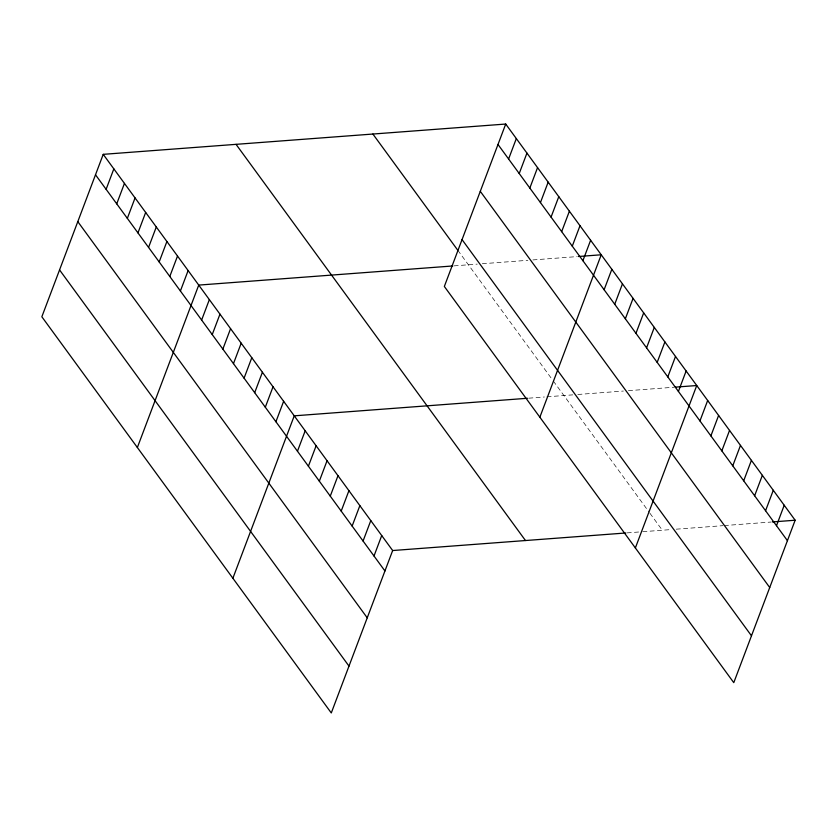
<?xml version="1.0" encoding="UTF-8"?>
<svg xmlns="http://www.w3.org/2000/svg" width="837" height="837" viewBox="0 0 837 837"><rect width="100%" height="100%" fill="white"/><g stroke="black" fill="none" stroke-linecap="round" stroke-linejoin="round"><path stroke-width="0.63" stroke-dasharray="4.18 3.14" d="M454.072 265.863L477.257 264.115M482.321 263.739L527.865 260.307M532.918 259.93L577.195 256.593M528.733 398.182L544.374 397M546.979 396.801L572.77 394.865M577.833 394.478L623.377 391.057M628.43 390.67L673.973 387.238M627.143 532.876L638.872 531.997M642.774 531.704L671.18 529.57M676.244 529.183L723.042 525.657M724.308 525.563L771.118 522.037M457.797 250.263L552.546 379.967M553.309 381.002L649.209 512.275M649.941 513.269L662.329 530.229"/><path stroke-width="1.26" d="M103.223 154.343L41.85 316.773L331.285 712.957L392.658 550.537L103.223 154.343L505.715 124.043L795.15 520.227L733.777 682.657L444.342 286.463L505.715 124.043M106.121 189.308L113.832 168.875M116.73 203.83L124.451 183.397M127.339 218.363L135.06 197.93M137.959 232.885L145.669 212.452M148.567 247.407L156.289 226.984M159.176 261.939L166.898 241.506M169.796 276.461L177.517 256.038M180.405 290.994L188.126 270.56M137.362 447.513L198.735 285.093L452.765 265.967M201.633 320.048L209.355 299.615M212.242 334.57L219.964 314.147M222.851 349.102L230.573 328.669M233.471 363.624L241.192 343.201M244.08 378.157L251.801 357.723M254.689 392.679L262.41 372.245M265.308 407.211L273.029 386.778M275.917 421.733L283.638 401.3M232.874 578.252L294.247 415.832L527.425 398.276M297.47 451.227L305.191 430.793M308.403 466.199L316.124 445.765M319.336 481.16L327.058 460.727M330.27 496.132L337.991 475.698M341.203 511.093L348.924 490.67M352.136 526.065L359.858 505.632M363.07 541.026L370.791 520.604M508.603 158.999L516.324 138.576M374.003 555.998L381.724 535.565M519.222 173.531L526.944 153.098M529.831 188.053L537.553 167.63M540.44 202.585L548.162 182.152M551.06 217.107L558.781 196.685M561.669 231.64L569.39 211.206M572.278 246.162L579.999 225.728M582.897 260.694L590.619 240.261M539.855 417.203L601.228 254.783L578.461 256.499M604.115 289.748L611.837 269.315M614.735 304.27L622.456 283.837M625.344 318.803L633.065 298.37M635.963 333.325L643.674 312.892M646.572 347.847L654.293 327.424M657.181 362.379L664.902 341.946M667.8 376.901L675.511 356.478M678.409 391.434L686.131 371M635.367 547.953L696.74 385.533L675.239 387.144M699.952 420.927L707.673 400.494M710.885 435.889L718.606 415.466M721.829 450.861L729.54 430.427M732.762 465.822L740.483 445.399M743.695 480.794L751.417 460.36M754.629 495.766L762.35 475.332M765.562 510.727L773.283 490.294M776.495 525.699L784.217 505.266M392.658 550.537L625.835 532.981M772.384 521.943L795.15 520.227M497.994 144.477L787.429 540.66M480.292 191.338L769.726 587.522M462.045 239.612L751.48 635.796M372.894 134.046L457.797 250.263M236.044 144.351L525.479 540.535M95.502 174.776L384.936 570.96M77.799 221.638L367.234 617.821M59.553 269.912L348.987 666.095"/></g></svg>
